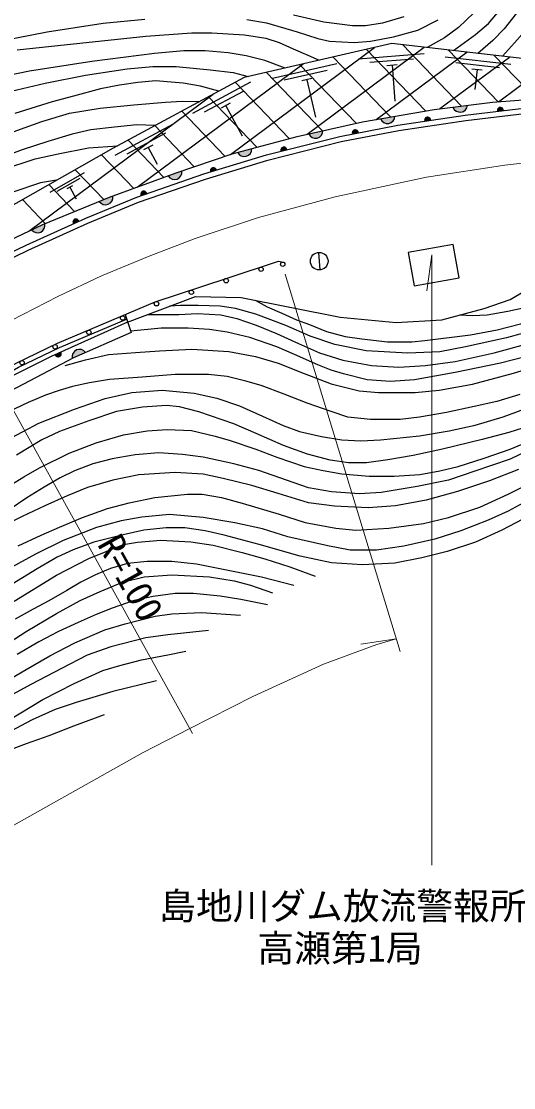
# Model space of a CAD drawing. Units: millimetres at full size, sheet at 1:1000; details may follow other scales. Extents: x 40000 to 680000, y 20000 to 380000.
# Drawn here: x 170316 to 203849, y 242459 to 315068 of the extents above; entities that cross this region are included whole.
import ezdxf
from ezdxf.enums import TextEntityAlignment as Align

# ---------------------------------------------------------------- set-up
doc = ezdxf.new("R2010")
doc.units = ezdxf.units.MM
doc.header["$LTSCALE"] = 1000
doc.linetypes.add('CHAIN', pattern=[18.5, 12, -1.5, 3.5, -1.5])
for name, color, linetype, lineweight in [('M-BGD', 7, 'Continuous', 25), ('M-BMK', 2, 'CHAIN', 13), ('M-BMK-HTXT', 7, 'Continuous', 13), ('M-STR-HTXT', 7, 'Continuous', 13)]:
    doc.layers.add(name, color=color, linetype=linetype, lineweight=lineweight)
doc.styles.add('ＭＳ ゴシック', font='')
doc.styles.get('ＭＳ ゴシック').set_extended_font_data('MS Gothic')

msp = doc.modelspace()

# ---------------------------------------------------------------- hatches: boundary and pattern name
at = {"layer": 'M-BGD'}
for points in [[(200699, 309349), (199715, 309229, 0.82183)], [(195756, 308607), (194780, 308437, 0.82183)], [(202743, 308947), (203142, 308995, 0.4608), (202914, 309205, 0.4608)], [(197789, 308277), (198186, 308336, 0.4608), (197953, 308539, 0.4608)], [(190855, 307624), (189887, 307410, 0.82183)], [(192867, 307402), (193261, 307479, 0.4608), (193019, 307671, 0.4608)], [(188009, 306225), (188398, 306323, 0.4608), (188146, 306502, 0.4608)], [(186008, 306402), (185051, 306144, 0.82183)], [(183213, 304814), (183597, 304931, 0.4608), (183336, 305097, 0.4608)], [(181246, 304883), (180315, 304545, 0.82183)], [(178478, 303209), (178858, 303339, 0.4608), (178591, 303497, 0.4608)], [(176544, 303182), (175627, 302808, 0.82183)], [(173861, 301292), (174227, 301458, 0.4608), (173946, 301589, 0.4608)], [(171912, 301298), (171016, 300877, 0.82183)], [(173783, 292120), (174690, 292517, 0.82183)], [(172997, 292537), (172631, 292373, 0.4608), (172910, 292241, 0.4608)]]:
    msp.add_hatch(color=256, dxfattribs=at).paths.add_polyline_path(points)

# ---------------------------------------------------------------- linework, layer by layer
for p, q in [((184566, 306006), (194368, 313284)), ((189779, 307386), (197749, 313303)), ((197844, 308971), (193828, 313160)), ((194479, 308385), (200653, 312968)), ((200299, 309301), (196302, 313470)), ((202795, 309587), (199417, 313111)), ((195470, 308557), (191558, 312638)), ((197761, 312847), (193275, 312496)), ((197037, 312489), (194046, 312255)), ((198827, 309121), (203558, 312634)), ((203659, 312119), (199188, 312634)), ((202879, 311907), (199899, 312250)), ((205375, 309787), (202531, 312752)), ((202811, 309589), (206462, 312299)), ((178212, 303780), (189508, 312166)), ((190829, 307619), (187018, 311593)), ((191810, 312183), (187425, 311174)), ((191147, 311722), (188223, 311050)), ((193114, 308125), (189288, 312116)), ((195914, 312101), (195216, 312046)), ((195565, 312073), (195757, 309622)), ((201703, 311740), (201007, 311820)), ((201355, 311780), (201198, 310417)), ((185934, 310915), (181972, 308781)), ((188564, 307091), (184891, 310921)), ((190093, 311172), (189411, 311015)), ((189752, 311094), (190341, 308535)), ((170828, 300788), (183378, 310106)), ((185416, 310295), (182775, 308873)), ((186362, 306497), (183064, 309937)), ((184546, 309486), (183930, 309154)), ((184238, 309320), (185347, 307260)), ((184186, 305877), (181237, 308953)), ((180652, 308070), (176690, 305936)), ((182098, 305165), (179410, 307969)), ((180134, 307450), (177492, 306027)), ((180024, 304439), (177582, 306985)), ((179263, 306641), (178647, 306309)), ((178955, 306475), (179568, 305337)), ((177969, 303691), (175770, 305985)), ((175928, 302931), (173976, 304966)), ((174604, 304748), (172257, 303414)), ((174302, 304369), (172737, 303480)), ((173937, 302118), (172183, 303947)), ((173791, 303872), (173426, 303664)), ((173609, 303768), (174053, 302985)), ((171946, 301304), (170389, 302928)), ((190554, 299335), (190651, 298139)), ((177387, 295098), (177794, 293878))]:
    msp.add_line(p, q, dxfattribs=at)
for points in [[(232389, 315764), (230101, 316813), (225983, 318408), (222908, 319732), (218201, 321638), (215017, 322801), (213013, 323366), (210977, 323835), (209707, 323978), (209097, 323978), (208134, 323721), (207203, 323296), (206419, 322803), (205616, 322092), (204980, 321306), (204172, 320082), (203139, 318306), (202105, 316728), (201146, 315638), (200102, 314651), (199131, 313947), (197954, 313279)], [(199746, 313073), (201245, 314167), (202123, 314923), (202875, 315811), (203463, 316764), (204193, 318210), (205367, 320069), (206091, 321031), (206669, 321593), (207590, 322122), (208751, 322557), (209986, 322694), (211442, 322694), (213137, 322421), (215255, 321910), (216392, 321483), (218009, 320858), (221628, 319275), (224576, 317953), (227416, 316690), (229063, 315950), (231013, 315166)], [(229407, 314469), (227600, 315184), (226277, 315660), (224272, 316697), (220992, 318470), (218108, 319836), (215768, 320685), (213859, 321326), (212090, 321660), (210740, 321809), (209687, 321728), (208959, 321467), (208059, 320950), (207475, 320439), (206793, 319607), (206069, 318632), (204911, 316878), (204045, 315616), (203210, 314548), (202426, 313754), (201417, 312880)], [(203087, 312688), (203903, 313602), (204941, 314792), (205725, 315809), (206499, 316918), (207324, 317895), (208382, 318831), (209706, 319676), (210751, 320085), (212026, 320196), (213693, 320032), (215649, 319553), (216699, 319205), (217962, 318706), (219291, 318150), (221546, 316998), (224233, 315537), (225987, 314682), (227124, 314302), (228189, 313940)], [(140461, 289524), (141385, 290578), (142666, 292054), (143767, 293402), (145195, 295138), (146459, 296716), (149001, 299854), (151106, 302435), (153691, 305844), (155458, 307802), (157373, 309716), (159099, 310940), (160479, 311633), (162616, 312454), (164820, 312947), (168226, 313609), (172082, 314343), (175886, 314952), (178717, 315215)], [(185676, 315193), (187005, 314957), (189107, 314348), (190509, 313904), (191297, 313719), (192974, 313628), (194089, 313708), (195673, 314016), (197316, 314456), (198717, 315167)], [(196368, 315365), (194916, 314953), (193746, 314766), (192866, 314766), (190928, 315017), (188861, 315478)], [(170028, 313127), (172804, 313433), (178803, 314057), (181929, 314285), (183295, 314285), (185523, 314149), (186965, 313911), (187880, 313627), (188838, 313206), (189838, 312754), (190609, 312419)], [(220426, 312172), (214670, 311354), (195551, 313556), (185485, 311241), (176560, 306434), (166609, 300780), (155814, 295728), (149221, 293007), (136912, 288113), (133264, 287202), (115895, 287220), (106255, 285928), (92382, 283722), (81724, 282478), (69958, 278529)], [(188281, 311884), (186905, 312397), (185625, 312718), (184396, 312913), (182847, 313065), (181375, 313065), (179397, 312869), (175117, 312333), (170871, 311663), (166653, 310815)], [(145355, 291470), (145942, 292272), (146809, 293235), (148186, 294690), (149486, 296075), (151715, 298362), (154239, 300926), (156160, 302921), (157591, 304313), (159175, 305618), (160469, 306595), (162739, 307777), (164884, 308801), (166903, 309541), (169236, 310225), (171948, 310859), (174693, 311399), (177530, 311832), (179273, 311995), (180866, 311995), (183177, 311776), (184753, 311577), (185763, 311305)], [(183777, 310321), (182528, 310653), (181346, 310855), (180259, 310950), (179476, 311013), (178255, 310900), (177012, 310722), (175715, 310475), (173870, 309972), (172420, 309581), (169864, 308800)], [(100781, 278060), (115256, 279865), (125342, 281125), (132259, 282726), (139184, 284774), (144745, 286810), (150306, 289326), (155585, 292135), (161260, 295570), (164707, 297652), (168549, 299716), (171789, 301241), (176329, 303094), (180854, 304741), (184666, 306041), (189102, 307236), (193556, 308223), (198425, 309072), (202411, 309558), (208700, 310044)], [(150741, 293634), (151735, 294739), (152881, 296077), (154322, 297789), (155663, 299200), (157381, 300659), (159811, 302348), (162585, 304092), (165918, 305904), (168598, 307125), (171702, 308253), (173586, 308810), (175693, 309164), (177973, 309379), (180127, 309574), (181263, 309640), (182463, 309613)], [(93736, 276498), (100963, 277325), (114191, 278887), (124238, 280222), (131402, 281736), (138391, 283663), (144043, 285741), (150320, 288476), (156820, 292006), (162439, 295377), (166157, 297659), (170635, 299823), (174701, 301674), (178174, 303105), (182753, 304673), (187011, 305973), (192013, 307236), (195961, 308006), (200540, 308685), (204546, 309163)], [(93770, 276130), (101006, 276958), (114237, 278521), (124301, 279858), (131489, 281377), (138504, 283311), (144180, 285398), (150482, 288144), (157003, 291685), (162630, 295061), (166335, 297334), (170792, 299489), (174848, 301335), (178304, 302759), (182867, 304322), (187110, 305617), (192094, 306875), (196024, 307641), (200589, 308318), (204581, 308795)], [(179410, 307969), (178190, 308025), (176666, 307867), (175054, 307671), (173776, 307378), (172122, 306887), (170374, 306309), (167991, 305426), (166419, 304707), (164370, 303644), (162286, 302424), (160500, 301261), (159197, 300269), (157794, 299141), (156651, 298115), (155464, 296900), (154191, 295686), (153139, 294624)], [(155961, 295797), (156742, 296837), (158065, 298105), (159440, 299301), (161158, 300635), (163395, 302133), (165246, 303297), (167022, 304147), (169063, 304987), (171248, 305712), (172834, 306056), (174884, 306444), (176858, 306595)], [(172708, 304245), (171613, 304066), (169740, 303430), (167763, 302716), (166213, 302055), (164634, 301296), (163223, 300378), (162020, 299591), (161057, 298804), (159841, 297613)], [(177557, 294588), (182170, 296337), (185281, 296265), (192021, 294922), (195849, 294560), (198967, 294735), (201838, 295503), (203608, 296127), (205422, 297186), (206828, 298199), (209439, 300738), (210552, 302218)], [(212286, 302041), (212286, 300904), (212162, 299858), (211716, 298637), (211079, 297604), (210288, 296787), (209505, 296067), (208547, 295425), (207218, 294721), (205687, 294149), (203364, 293506), (200576, 292899), (198815, 292573), (196646, 292462), (193793, 292620), (191672, 293071), (189979, 293641), (188328, 294350), (186290, 295135), (184903, 295519), (183849, 295671), (182369, 295715), (181168, 295715), (180417, 295672)], [(186249, 296072), (187066, 295627), (188063, 295192), (189061, 294747), (189951, 294425), (191111, 293947), (192364, 293616), (193517, 293446), (195263, 293233), (196921, 293233), (197796, 293326), (200912, 293726), (202731, 294065), (204303, 294461), (205490, 294901), (206722, 295488), (207808, 296196), (208736, 297071), (209407, 297891), (210162, 298991), (210808, 300291), (211027, 301157), (211027, 301926)], [(209615, 300972), (209408, 299975), (208980, 298702), (208434, 297729), (207756, 297055), (206855, 296426), (205765, 295956), (204818, 295613), (203451, 295315), (202043, 295068), (201045, 295022), (200190, 295062)], [(94718, 269140), (103499, 270228), (113573, 271657), (118512, 272492), (121186, 272593), (124745, 273086), (130243, 274144), (136262, 275674), (142702, 277945), (147825, 279863), (153195, 282311), (156978, 284312), (163016, 287789), (169967, 291799), (172788, 293154), (179432, 295963), (184332, 297588), (187837, 298738), (188151, 298676)], [(94755, 268842), (103541, 269911), (113622, 271341), (118545, 272173), (121214, 272274), (124797, 272771), (130313, 273832), (136354, 275368), (142657, 277416), (147948, 279567), (153337, 282024), (157132, 284032), (163176, 287512), (170116, 291516), (172920, 292862), (177488, 294794)], [(178903, 295098), (181044, 295098), (182306, 295175), (183913, 295084), (185001, 294843), (186303, 294377), (187697, 293814), (189190, 293136), (190631, 292503), (192223, 291998), (194160, 291638), (196035, 291526), (197840, 291629), (199856, 291900), (202523, 292496), (204936, 293157)], [(177557, 294588), (172339, 292242), (169390, 290763), (163437, 287237), (158670, 284489), (156263, 283012)], [(205506, 292446), (202955, 291787), (199871, 291151), (197103, 290656), (195458, 290533), (193879, 290655), (192269, 291054), (191426, 291306), (190516, 291679), (188929, 292383), (187724, 292895), (185868, 293543), (184345, 293894), (183122, 294080), (181690, 294185), (179840, 294185), (177766, 293964)], [(177794, 293878), (173862, 292155), (167853, 288995), (162918, 286236), (156365, 282819)], [(173308, 291625), (174697, 292014), (176263, 292381), (178089, 292509), (179730, 292635), (181935, 292734), (184449, 292591), (186269, 292247), (187813, 291787), (189587, 291080), (191412, 290381), (193333, 289907), (194647, 289793), (197129, 289793), (198782, 289946), (201041, 290358), (203845, 291110), (206458, 291908)], [(204260, 289662), (202707, 289174), (201154, 288839), (199283, 288435), (197444, 288124), (196108, 287951), (194092, 287951), (192563, 288124), (191410, 288491), (189792, 289063), (188223, 289672), (186654, 290261), (185617, 290572), (184342, 290874), (183060, 291024), (180802, 291024), (178539, 290846), (176312, 290689), (174970, 290463), (173812, 290209), (172884, 289919), (171972, 289620), (170791, 289120), (169399, 288459)], [(169672, 286736), (171511, 287717), (173934, 288659), (176031, 289383), (177839, 289784), (179912, 289964), (182083, 289750), (183636, 289414), (185175, 288897), (186743, 288181), (188143, 287538), (189271, 287144), (190757, 286795), (192153, 286569), (193446, 286505), (194788, 286575), (197432, 286836), (199452, 287181), (201225, 287580), (203143, 288136), (205030, 288832)], [(204942, 287530), (203522, 287064), (201692, 286599), (199005, 285940), (197001, 285515), (195289, 285212), (193834, 285002), (192590, 285002), (191340, 285184), (189807, 285591), (188169, 286193), (186318, 286994), (184798, 287661), (182409, 288481), (181097, 288811), (180196, 288904), (178567, 288791), (176791, 288498), (174917, 287875), (172927, 287128), (171705, 286563), (169979, 285519)], [(169244, 283273), (170481, 284042), (171564, 284657), (173563, 285668), (175406, 286363), (177267, 286920), (178895, 287190), (180253, 287280), (181917, 287202), (183526, 286832), (184550, 286526), (186285, 285934), (187722, 285401), (189578, 284754), (190867, 284473), (192144, 284251), (194008, 284106), (195719, 284106), (197452, 284213), (198830, 284460), (200058, 284755), (201839, 285320), (203609, 285928), (206180, 286998)], [(205459, 286135), (203600, 285250), (201211, 284431), (199402, 283834), (197269, 283398), (194826, 282975), (193342, 282884), (191444, 283022), (189874, 283309), (188373, 283832), (186492, 284476), (184778, 284936), (182690, 285384), (181304, 285580), (179687, 285697), (178061, 285550), (176509, 285281), (175185, 284935), (173947, 284470), (172962, 283994), (171868, 283339), (170686, 282612), (169483, 281811)], [(204167, 284546), (202210, 283771), (200016, 283060), (197896, 282473), (195795, 282084), (193929, 281947), (191650, 282058), (189870, 282290), (187800, 282910), (186015, 283455), (184066, 283944), (182697, 284227), (180785, 284353), (178328, 284187), (176538, 283814), (174831, 283329), (173440, 282766), (171924, 282073), (170372, 281359), (168827, 280597)], [(170093, 279350), (171660, 280074), (172922, 280618), (174474, 281285), (176196, 281894), (177655, 282279), (179411, 282643), (181643, 282867), (182639, 282867), (183953, 282644), (185352, 282269), (187873, 281509), (189651, 280949), (191725, 280566), (193102, 280409), (195353, 280557), (197714, 280872), (199414, 281284), (201549, 281992), (203466, 282867), (205551, 283920)], [(204721, 282396), (203480, 281725), (202108, 281106), (200248, 280367), (198481, 279802), (196374, 279326), (194515, 279060), (192713, 279060), (191189, 279349), (188459, 279971), (186738, 280514), (184856, 280918), (182696, 281287), (180414, 281484), (178517, 281308), (177110, 281066), (175445, 280611), (173156, 279718), (171287, 278779), (167574, 276760)], [(204957, 281424), (203041, 280420), (201259, 279602), (199309, 278968), (197599, 278544), (195745, 278171), (193548, 278060), (191442, 278199), (189303, 278651), (186525, 279441), (184131, 280078), (182839, 280375), (181454, 280570), (180190, 280570), (178656, 280412), (177241, 280105), (175252, 279603), (173847, 279091), (172750, 278571), (171402, 277782), (169401, 276572)], [(169817, 275575), (172718, 277346), (174906, 278480), (177279, 279450), (178236, 279603), (179817, 279736), (181863, 279626), (183379, 279390), (185351, 278903), (186903, 278470), (188598, 277933), (190319, 277299)], [(188872, 276645), (186664, 277214), (184394, 277682), (182256, 278095), (180562, 278290), (178877, 278290), (177558, 278157), (176388, 277799), (175375, 277382), (174358, 276879), (173409, 276308), (172198, 275609), (171125, 275041), (169886, 274363)], [(168309, 272017), (170642, 273521), (172717, 274755), (174322, 275628), (175692, 276251), (177211, 276888), (178676, 277241), (180565, 277374), (183132, 277253), (184811, 276969), (185920, 276668), (187421, 276153)], [(187085, 275343), (185274, 275708), (183848, 275927), (182048, 276118), (180784, 276118), (179306, 275914), (178009, 275628), (176512, 275111), (175412, 274683), (174180, 274144), (172858, 273521), (171501, 272815), (170023, 271961)], [(168139, 269470), (170641, 270928), (172254, 271873), (173953, 272740), (176008, 273626), (177393, 274053), (179431, 274575), (180569, 274726), (182594, 274816), (185238, 274624)], [(183055, 273588), (180300, 273291), (178797, 273088), (176402, 272478), (174805, 271899), (173052, 271007), (171017, 269928), (167846, 268240)], [(169409, 267465), (171782, 268899), (173924, 269983), (175870, 270863), (177028, 271201), (178506, 271602), (180296, 271931), (181513, 272174)], [(179532, 270151), (176553, 269424), (174049, 268687), (172623, 268202), (171061, 267504), (169553, 266715)], [(169289, 265363), (170667, 265902), (172213, 266428), (173898, 267107), (175979, 267872)]]:
    msp.add_lwpolyline(points, dxfattribs=at)
msp.add_lwpolyline([(197072, 297055), (200131, 297603), (199725, 299872), (196666, 299325)], close=True, dxfattribs=at)
for centre, radius in [((190603, 298737), 600), ((188122, 298529), 150), ((186643, 298188), 150), ((184268, 297408), 150), ((181895, 296621), 150), ((179522, 295834), 150), ((177218, 294864), 150), ((174916, 293890), 150), ((172618, 292906), 150), ((170364, 291823), 150)]:
    msp.add_circle(centre, radius, dxfattribs=at)
for centre, radius, start, end in [((200195, 309386), 505, 198.11477, 355.77296), ((195251, 308618), 505, 201.05894, 358.71713), ((202939, 309003), 203, 357.84166, 195.76504), ((197983, 308337), 203, 359.4727, 197.39608), ((190350, 307613), 505, 203.67687, 1.33506), ((193058, 307472), 203, 2.0715, 199.99488), ((188196, 306305), 203, 5.2089, 203.13228), ((185504, 306368), 505, 206.24994, 3.90813), ((183396, 304903), 203, 8.00779, 205.93117), ((180747, 304806), 505, 211.16126, 8.81945), ((178657, 303304), 203, 9.94618, 207.86956), ((176048, 303086), 505, 213.38589, 11.04408), ((174031, 301404), 203, 15.52193, 213.44532), ((171422, 301176), 505, 216.36796, 14.02615), ((174276, 292229), 505, 34.84086, 192.49905), ((172827, 292426), 203, 195.24722, 33.17061)]:
    msp.add_arc(centre, radius, start, end, dxfattribs=at)
at = {"layer": 'M-BMK'}
msp.add_lwpolyline([(95518, 272675), (119034, 275454), (123226, 275943), (127754, 276819), (131402, 277609), (138824, 279730), (145032, 281950), (150786, 284491), (156877, 287654), (167123, 293337), (169633, 294704), (172791, 296340), (175766, 297748), (179023, 299079), (182149, 300272), (186466, 301716), (191695, 303108), (197906, 304447), (203252, 305279), (207465, 305770)], dxfattribs=at)
at = {"layer": 'M-BMK-HTXT'}
for q in [(197934, 296727), (198275, 257608)]:
    msp.add_line((198276, 299159), q, dxfattribs=at)
at = {"layer": 'M-STR-HTXT'}
for p, q in [((196117, 272159), (188286, 297855)), ((181976, 266583), (167123, 293337)), ((195856, 273017), (193428, 272653))]:
    msp.add_line(p, q, dxfattribs=at)
msp.add_lwpolyline([(97649, 242459), (110171, 244161), (127574, 246548), (132891, 247300), (136863, 247988), (141113, 248875), (146642, 250417), (152525, 252359), (158318, 254636), (162947, 256759), (167763, 259193), (178558, 265262), (181797, 266908), (186091, 269096), (190894, 271292), (194536, 272625), (195856, 273017)], dxfattribs=at)

# ---------------------------------------------------------------- texts
at = {"layer": 'M-BMK-HTXT', "style": 'ＭＳ ゴシック'}
for s, p in [('島地川ダム放流警報所', (192213, 255747)), ('高瀬第1局', (192021, 252869))]:
    msp.add_text(s, height=1833, dxfattribs=at).set_placement(p, align=Align.TOP_CENTER)
at = {"layer": 'M-STR-HTXT', "style": 'ＭＳ ゴシック'}
msp.add_text('R=100', height=1833, rotation=299.038, dxfattribs=at).set_placement((174971, 279201), align=Align.BOTTOM_LEFT)

doc.saveas('drawing.dxf')
